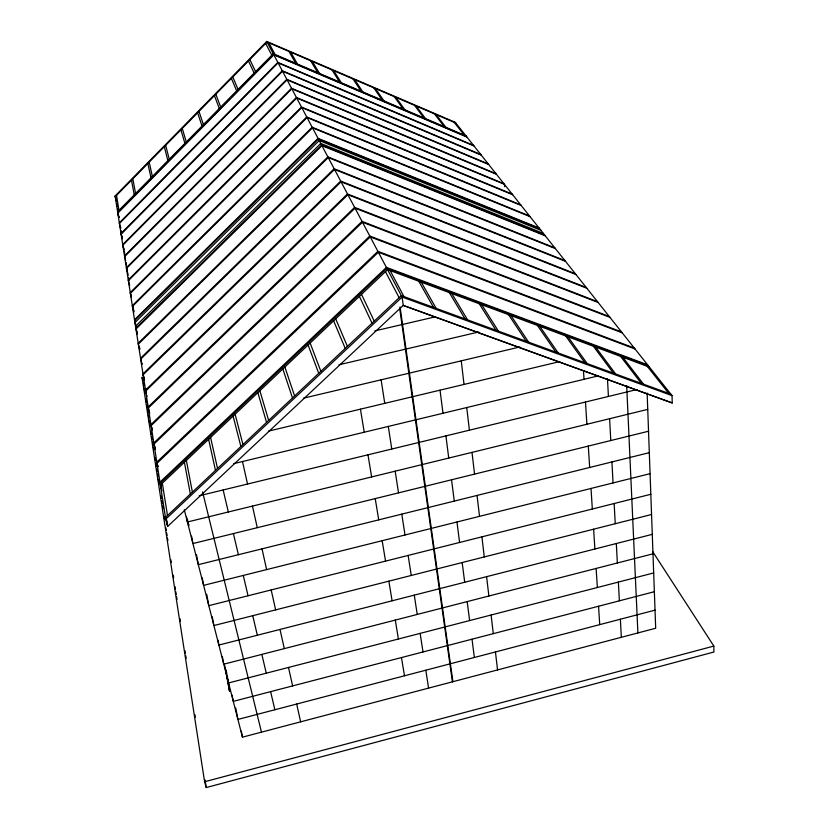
<?xml version="1.0" encoding="UTF-8"?>
<svg xmlns="http://www.w3.org/2000/svg" width="829" height="829" viewBox="0 0 829 829"><rect width="100%" height="100%" fill="white"/><g stroke="black" fill="none" stroke-linecap="round" stroke-linejoin="round"><path stroke-width="1.24" d="M672.226 402.925L403.267 305.393L167.676 526.384L165.748 519.141L115.117 195.955L266.741 41.45L455.245 122.34L672.039 395.63L672.226 402.977L403.277 305.455L402.096 297.051L266.741 41.45M115.231 196.722L267.052 42.041L455.763 123.003M117.811 213.146L273.819 54.828L466.934 137.075M119.428 223.488L278.088 62.89L473.96 145.935M121.107 234.182L282.513 71.232L481.214 155.075M124.619 256.638L291.808 88.786L496.426 174.245M126.474 268.441L296.699 98.029L504.415 184.318L504.633 186.701M128.391 280.668L301.777 107.615L512.664 194.732M132.422 306.44L312.502 127.853L530.052 216.649M135.966 329.04L321.921 145.655L545.275 235.83M138.329 344.118L328.222 157.551L555.399 248.596M140.681 359.154L334.522 169.437L565.492 261.322M148.339 408.003L355.03 208.172L598.186 302.523M160.411 485.027L387.589 269.643L649.439 367.133L647.304 366.345L668.682 393.361M165.748 519.141L402.096 297.051L672.039 395.63M204.608 781.757L713.842 646.071L713.883 652.029L206.245 787.55L204.608 781.757L142.008 377.288L142.92 380.812M184.276 509.773L242.451 737.168L655.687 628.247L647.148 393.05M655.034 610.144L237.913 719.437L235.726 708.028M447.318 645.625L233.291 701.365L232.089 695.085M447.815 645.501L654.361 591.709M444.686 627.025L228.586 682.951L227.156 675.469M445.194 626.89L653.677 572.943M229.478 689.282L229.55 691.054L230.079 690.92L229.809 689.697L229.405 690.298M229.312 690.122L225.675 669.21M442.012 608.071L223.778 664.184L222.379 656.755M442.52 607.937L652.983 553.824M439.277 588.756L218.887 645.055L217.965 640.143M439.795 588.621L652.278 534.342M436.5 569.067L213.892 625.553L212.255 616.766M437.018 568.932L651.553 514.498M650.827 494.281L208.804 605.657L206.701 594.269M430.779 528.539L203.613 585.367L202.214 577.751M431.308 528.405L650.071 473.67M427.826 507.669L198.318 564.673L196.494 554.632M428.365 507.535L649.314 452.655M424.821 486.385L192.919 543.555L191.572 536.114M425.36 486.25L648.537 431.235M421.754 464.675L187.406 522.001L186.494 516.902M422.303 464.541L647.739 409.381M188.639 524.166L188.577 525.317L187.406 519.234M188.763 524.85L188.701 525.99M199.147 495.783L636.952 389.526M233.747 463.639L415.433 419.899M415.992 419.764L598.424 375.848M268.347 431.153L412.168 396.811M412.738 396.676L559.668 361.599M303.435 398.189L408.842 373.247M409.412 373.112L519.845 346.978M339.03 364.76L405.443 349.175M406.023 349.04L478.737 331.983M374.843 330.895L401.972 324.585M402.552 324.45L435.256 316.854M670.889 394.179L401.35 295.642L165.479 517.41L167.406 524.643M647.563 364.77L386.387 267.384L159.966 482.188L161.147 486.696M648.371 365.786L386.894 268.337L160.152 483.4L161.344 487.898M387.599 269.663L390.148 270.606L403.992 296.606M634.258 348.004L377.9 251.342L156.826 462.147L157.997 466.603M635.014 348.957L378.376 252.254L157.002 463.297L157.883 466.634M622.237 332.843L370.252 236.907L153.987 444.075L155.427 449.567L153.821 442.976L369.786 236.027L621.501 331.921M609.263 316.491L362.035 221.384L150.94 424.603L152.07 428.945M609.968 317.372L362.47 222.224L151.106 425.66L152.235 430.002M597.512 301.683L354.605 207.374L148.184 406.998L149.738 413.36M586.217 287.445L347.496 193.955L145.531 390.096L146.36 393.267M586.859 288.254L347.911 194.722L145.686 391.06L146.236 393.174M575.357 273.746L340.688 181.085L142.992 373.869L144.484 380.014L143.137 374.791L341.071 181.82L575.979 274.534M564.891 260.565L334.149 168.733L140.547 358.263L142.018 364.314L141.873 363.413M554.819 247.871L327.869 156.878L138.194 343.258L139.635 349.206L139.5 348.346M544.715 235.125L321.579 145.002L135.842 328.211L137.262 334.066L137.127 333.237M539.057 227.996L318.077 138.381L134.516 319.807L135.479 323.548M539.606 228.68L318.409 139.023L134.65 320.616L135.604 324.357M540.902 230.317L319.217 140.536L134.951 322.543L136.225 327.538M543.399 233.467L320.761 143.458L135.531 326.253L137.137 332.522M529.534 215.986L312.17 127.241L132.308 305.663L133.687 311.362L133.562 310.585M520.705 204.856L306.73 116.951L130.257 292.575L131.49 297.435M521.213 205.499L307.041 117.542L130.371 293.321L131.303 296.969M512.177 194.11L301.476 107.045L128.277 279.943L129.614 285.466L129.5 284.741M503.939 183.727L296.409 97.48L126.36 267.746L127.376 272.005M495.97 173.675L291.528 88.257L124.516 255.964L125.707 260.648M488.25 163.945L286.803 79.346L122.733 244.565L123.904 249.197M488.695 164.505L287.072 79.853L122.837 245.218L124.008 249.85M480.779 154.526L282.243 70.734L121.003 233.55L122.257 238.762L122.164 238.12M473.546 145.407L277.839 62.413L119.335 222.877L120.568 228.016L120.474 227.405M465.981 135.873L273.238 53.73L117.594 211.747L119.003 217.364M466.53 136.567L273.57 54.351L117.718 212.545L118.93 217.612L118.837 217.022M454.178 122.319L464.354 135.179M436.075 114.547L445.888 127.303M643.532 384.169L622.797 357.226L620.61 356.408L641.283 383.35M434.469 113.863L444.251 126.609M416.127 105.998L425.536 118.63M615.636 373.972L595.647 347.113L593.419 346.284L613.346 373.133M414.49 105.293L423.868 117.925M395.92 97.325L404.915 109.842M587.201 363.579L567.969 336.812L565.699 335.973L584.859 362.719M394.262 96.61L403.226 109.127M375.433 88.537L384.003 100.931M558.186 352.967L539.762 326.315L537.451 325.455L555.803 352.097M373.765 87.822L382.293 100.205M354.688 79.636L362.812 91.905M528.591 342.149L511.006 315.611L508.643 314.73L526.166 341.268M352.988 78.91L361.081 91.159M652.599 551.492L713.842 646.071M333.662 70.62L341.33 82.745M498.395 331.113L481.69 304.689L479.276 303.797L495.918 330.211M331.942 69.874L339.569 81.998M312.346 61.47L319.548 73.47M467.577 319.849L451.784 293.559L449.328 292.637L465.048 318.927M310.606 60.724L317.766 72.703M290.741 52.206L297.466 64.051M436.116 308.347L421.277 282.202L418.769 281.269L433.536 307.404M288.979 51.45L295.663 63.284M268.845 42.818L275.073 54.507M265.653 43.471L271.798 55.191M385.464 271.674L399.143 297.725M249.85 59.564L255.591 71.646M361.517 294.388L374.231 321.134M248.462 60.983L254.171 73.097M359.403 296.388L372.045 323.196M232.773 76.962L238.078 89.428M335.704 318.854L347.403 346.356M231.395 78.372L236.659 90.869M333.621 320.833L345.237 348.398M215.82 94.247L220.69 107.076M310.16 343.061L320.864 371.309M214.452 95.646L219.281 108.506M308.098 345.019L318.73 373.319M198.981 111.397L203.426 124.609M284.886 367.029L294.616 395.982M197.623 112.785L202.027 126.029M282.844 368.967L292.492 397.982M182.266 128.433L186.287 142.008M259.871 390.739L268.648 420.396M180.909 129.811L184.898 143.417M257.85 392.656L266.544 422.375M160.401 485.017L161.966 490.923M165.665 145.344L169.261 159.282M235.115 414.21L242.949 444.551M164.318 146.712L167.883 160.681M233.115 416.106L240.876 446.51M115.117 195.955L116.506 201.468M202.577 491.929L261.477 732.162M223.146 489.96L228.327 511.99M233.405 533.575L238.389 554.725M243.27 575.45L248.047 595.771M252.741 615.698L257.342 635.232M261.85 654.402L266.275 673.2M270.617 691.645L274.876 709.748M242.493 461.535L247.529 484.043M252.451 506.084L257.28 527.69M262.005 548.86L266.637 569.606M271.187 589.937L275.642 609.885M280.005 629.439L284.295 648.63M288.502 667.449L292.627 685.915M296.678 704.039L300.647 721.831M149.179 162.142L152.37 176.432M210.607 437.443L217.53 468.458M147.842 163.5L151.002 177.82M208.628 439.318L215.478 470.385M241.28 731.095L242.451 737.168M132.806 178.815L135.593 193.458M186.359 460.427L192.38 492.105M226.348 671.335L226.825 673.842M228.856 684.681L229.332 687.189M224.649 665.19L229.55 691.054M131.479 180.173L134.236 194.836M184.401 462.292L190.349 494.011M360.428 409.163L364.242 432.22M367.972 454.81L371.63 476.934M375.216 498.612L378.729 519.866M382.169 540.695L385.547 561.129M388.853 581.16L392.096 600.807M395.288 620.082L398.407 639.004M401.474 657.563L404.49 675.79M116.547 195.385L118.941 210.369M162.349 483.193L167.489 515.503M116.889 203.986L117.293 206.525M117.697 209.074L118.091 211.613M120.298 225.612L120.702 228.162M121.107 230.711L121.5 233.25M121.904 235.799L122.309 238.337M124.309 251.073L124.713 253.612M126.112 262.524L126.516 265.073M126.92 267.612L127.314 270.161M127.718 272.7L128.122 275.249M128.516 277.798L128.92 280.337M132.723 304.523L133.127 307.062M133.531 309.611L133.925 312.16M135.137 319.787L135.531 322.336M139.365 346.636L139.759 349.185M145.987 388.687L146.391 391.236M166.66 519.97L167.676 526.384M146.909 395.381L147.054 396.355M143.427 383.267L143.821 385.827M144.215 388.386L144.619 390.946M145.811 398.625L146.401 402.459M146.806 405.018L147.199 407.578M147.593 410.137L147.997 412.697M148.391 415.256L148.795 417.816M149.189 420.376L149.583 422.925M150.982 431.888L151.375 434.448M151.769 437.007L152.173 439.557M152.567 442.116L152.961 444.676M153.365 447.235L153.759 449.795M154.95 457.473L155.355 460.033M155.945 463.867L156.349 466.426M156.743 468.986L157.137 471.546M157.541 474.105L157.935 476.665M158.339 479.224L158.733 481.784M160.919 495.856L161.313 498.416M161.717 500.975L162.111 503.535M162.505 506.084L162.909 508.643M164.101 516.322L164.494 518.881M165.893 527.835L166.287 530.394M166.681 532.954L167.085 535.513M167.479 538.073L167.872 540.632M170.857 559.824L171.261 562.383M173.24 575.171L173.644 577.73M175.033 586.694L175.427 589.243M175.831 591.802L176.225 594.362M176.629 596.921L177.023 599.481M180.007 618.672L180.401 621.232M184.971 650.661L185.375 653.221M185.769 655.77L186.173 658.33M194.919 714.629L195.312 717.189M205.053 779.871L206.245 787.55M381.122 379.806L384.749 403.36M388.293 426.427L391.775 449.028M395.184 471.173L398.521 492.872M401.796 514.135L405.008 534.985M408.158 555.43L411.236 575.481M414.272 595.139L417.236 614.444M420.148 633.377L423.008 651.957M425.816 670.205L428.572 688.111M399.661 308.253L452.427 681.821M400.075 306.865L452.914 681.697M440.033 390.169L442.997 413.267M445.909 435.888L448.748 458.064M451.546 479.794L454.282 501.099M456.966 521.98L459.587 542.467M462.167 562.549L464.706 582.259M467.183 601.595L469.618 620.569M472.012 639.2L474.364 657.48M461.256 360.843L464.022 384.438M466.737 407.547L469.401 430.189M472.002 452.375L474.561 474.126M477.058 495.441L479.514 516.343M481.918 536.84L484.281 556.943M486.602 576.663L488.872 596.02M491.1 615.014L493.296 633.657M495.441 651.957L497.555 669.925M583.471 370.677L584.02 379.309M585.471 402.013L586.901 424.272M588.3 446.085L589.668 467.473M591.015 488.447L592.331 509.016M593.616 529.203L594.89 549.005M596.134 568.435L597.357 587.512M598.559 606.248L599.73 624.631M607.47 378.78L608.413 396.449M609.616 418.718L610.786 440.541M611.926 461.94L613.056 482.924M614.165 503.514L615.242 523.71M616.31 543.534L617.356 562.984M618.372 582.072L619.377 600.818M620.372 619.222L621.335 637.304M626.683 385.495L637.895 632.941"/></g></svg>
